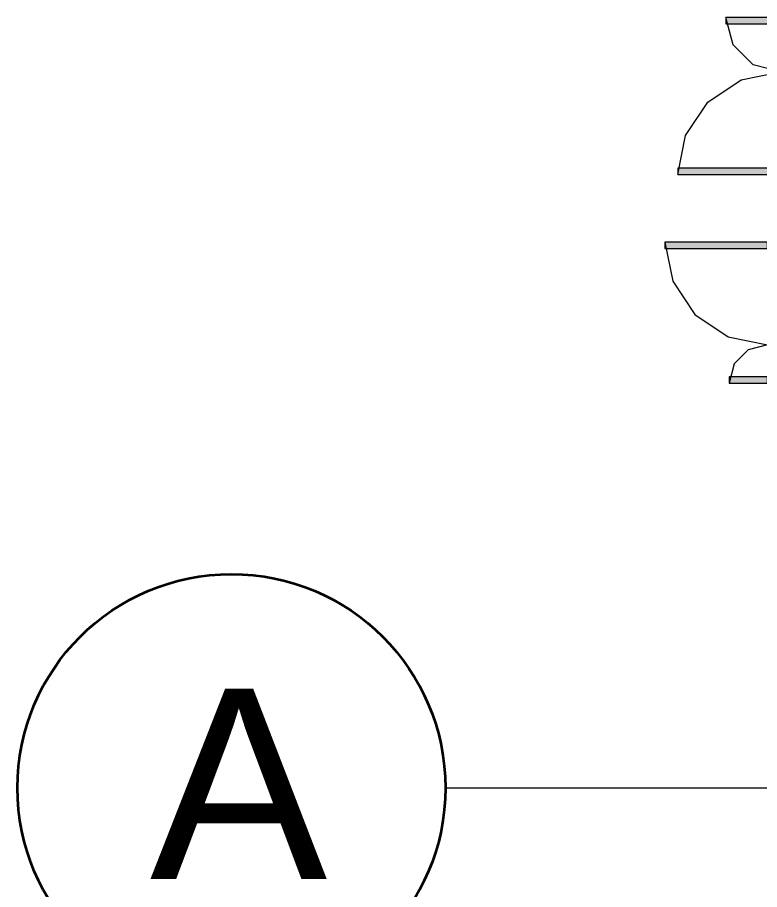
# Model space of a CAD drawing. Header units: millimetres. Extents: x -3817 to 677485, y -22715 to 103890.
# Drawn here: x 2204.3 to 2258.9, y -19611.4 to -19547.1 of the extents above; entities that cross this region are included whole.
import ezdxf

# ---------------------------------------------------------------- set-up
doc = ezdxf.new("R2010")
doc.units = ezdxf.units.MM
doc.layers.add('PDF _Геометрия', color=7, linetype='Continuous', true_color=0x1d1d1d)
doc.layers.add('PDF _Сплошная заливка', color=7, linetype='Continuous', true_color=0xffffff)
doc.layers.add('PDF _Текст', color=7, linetype='Continuous')
doc.styles.add('PDF ArialMT', font='arial.ttf')

msp = doc.modelspace()

# ---------------------------------------------------------------- hatches: boundary and pattern name
at = {"layer": 'PDF _Сплошная заливка', "true_color": 0xe2e2e2, "transparency": 33554559}
for points in [[(2258.894, -19564.15), (2259.461, -19564.15), (2259.461, -19563.677), (2251.902, -19563.677), (2251.902, -19564.15), (2258.549, -19564.15)], [(2259.13, -19574.071), (2259.461, -19574.071), (2259.461, -19573.598), (2256.626, -19573.598), (2256.626, -19574.071), (2259.067, -19574.071)]]:
    msp.add_hatch(color=254, dxfattribs=at).paths.add_polyline_path(points)

# ---------------------------------------------------------------- linework, layer by layer
at = {"layer": 'PDF _Геометрия', "color": 253, "lineweight": 9, "true_color": 0xaaaaaa}
for points in [[(2252.847, -19558.717), (2253.422, -19555.824), (2255.061, -19553.372), (2257.513, -19551.734), (2260.406, -19551.158), (2258.398, -19550.62), (2256.928, -19549.15), (2256.39, -19547.143)], [(2251.902, -19563.677), (2252.478, -19566.57), (2254.116, -19569.022), (2256.568, -19570.661), (2259.461, -19571.236), (2258.044, -19571.616), (2257.006, -19572.654), (2256.626, -19574.071)], [(2235.755, -19603.873), (2334.177, -19603.873), (2369.811, -19603.873)]]:
    msp.add_lwpolyline(points, dxfattribs=at)
for points in [[(2256.39, -19547.143), (2256.39, -19547.615), (2260.406, -19547.615), (2260.406, -19547.143)], [(2252.847, -19558.717), (2260.406, -19558.717), (2260.406, -19558.245), (2252.847, -19558.245)], [(2251.902, -19563.677), (2251.902, -19564.15), (2259.461, -19564.15), (2259.461, -19563.677)], [(2256.626, -19574.071), (2259.461, -19574.071), (2259.461, -19573.598), (2256.626, -19573.598)]]:
    msp.add_lwpolyline(points, close=True, dxfattribs=at)
at = {"layer": 'PDF _Геометрия', "color": 7, "lineweight": 35}
msp.add_circle((2220.008, -19603.873), 15.747, dxfattribs=at)
at = {"layer": 'PDF _Геометрия', "color": 253, "lineweight": 20, "true_color": 0xaaaaaa}
msp.add_circle((2220.008, -19603.873), 15.747, dxfattribs=at)
at = {"layer": 'PDF _Сплошная заливка', "color": 254, "lineweight": 60, "true_color": 0xe2e2e2, "transparency": 33554559}
for points in [[(2256.39, -19547.615), (2260.406, -19547.615), (2256.39, -19547.143), (2260.406, -19547.143)], [(2252.847, -19558.717), (2260.406, -19558.717), (2252.847, -19558.245), (2260.406, -19558.245)]]:
    msp.add_solid(points, dxfattribs=at)

# ---------------------------------------------------------------- texts
at = {"layer": 'PDF _Текст', "color": 9, "true_color": 0xbebebe, "insert": (2214.011, -19603.574), "char_height": 14, "attachment_point": 4, "style": 'PDF ArialMT'}
msp.add_mtext('А', dxfattribs=at)

doc.saveas('drawing.dxf')
